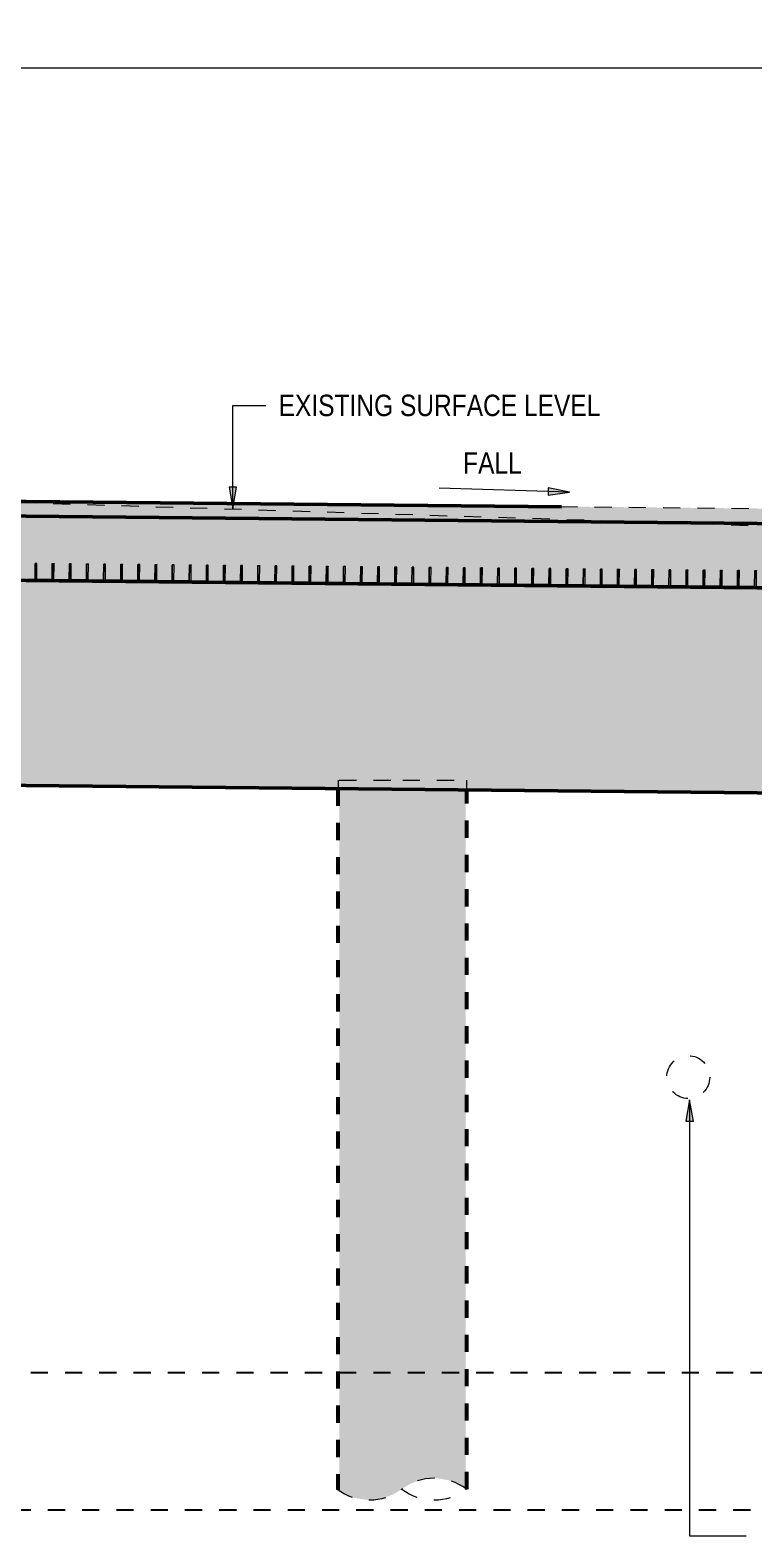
# Model space of a CAD drawing. Header units: metres. Extents: x -1693 to -1567, y 3 to 23.
# Drawn here: x -1621.91 to -1617.69, y 13.5 to 22.28 of the extents above; entities that cross this region are included whole.
import ezdxf

# ---------------------------------------------------------------- set-up
doc = ezdxf.new("R2010")
doc.units = ezdxf.units.M
doc.linetypes.add('Dash dot', pattern=[0.015875, 0.00635, -0.004763, 0, -0.004763])
doc.linetypes.add('JacobsDash', pattern=[0.0045, 0.003, -0.0015])
doc.layers.get('Defpoints').update_dxf_attribs({"color": 41})
for name, color, linetype, lineweight in [('BRIDGE-ABUTMENT-CONC', 7, 'Continuous', 50), ('D-BDGE', 7, 'Continuous', 13), ('D-BDGE-FLOOR', 7, 'Continuous', 50), ('D-BDGE-FLOOR-HID', 7, 'JacobsDash', 18), ('D-BDGE-FLOOR-PAT', 7, 'Continuous', 50), ('D-BDGE-FNDN-PILE-CONC', 7, 'Continuous', 50), ('D-BDGE-LINE', 7, 'Continuous', 9), ('D-ENHA-TEXT', 7, 'Continuous', 9), ('D-ENHA-TEXT-DIMS', 7, 'Continuous', 9)]:
    doc.layers.add(name, color=color, linetype=linetype, lineweight=lineweight)
for name, color, linetype, lineweight, true_color in [('BRIDGE-FRAMING-LINE-18-HID', 7, 'Continuous', 13, 0x8c8cc6), ('D-BDGE-FNDN', 7, 'Continuous', 13, 0x8c8cc6), ('D-BDGE-FNDN-LINES-18-HID', 7, 'Continuous', 13, 0x8c8cc6), ('D-BDGE-FRAMING', 7, 'Continuous', 13, 0x8c8cc6)]:
    doc.layers.add(name, color=color, linetype=linetype, lineweight=lineweight, true_color=true_color)
doc.styles.add('Arial Narrow', font='ARIALN.TTF', dxfattribs={"height": 0.125})
doc.dimstyles.new('Dimension_Standard_O__mm_', dxfattribs={"dimscale": 0.3048, "dimtxt": 0.127929, "dimasz": 0.410105, "dimexe": 0.393701, "dimexo": 0.246063, "dimgap": 0.246063, "dimtad": 1, "dimdec": 0, "dimlfac": 1000, "dimzin": 0, "dimdsep": 46, "dimtxsty": 'Arial Narrow', "dimsah": 1, "dimcen": 0.09, "dimaunit": 1, "dimadec": 4, "dimazin": 0, "dimtfac": 1, "dimtdec": 4, "dimtix": 1, "dimtmove": 0, "dimatfit": 3, "dimfxl": 1, "dimtvp": 1, "dimtfill": 1, "dimtolj": 1, "dimtzin": 0, "dimlwd": 18, "dimlwe": 18, "dimarcsym": 2})

# ---------------------------------------------------------------- blocks, each defined once
blk = doc.blocks.new('01_SFO_FRP_Pile_CastInPlace_CS - CAST-IN-PLACE PILE - 0750-V51-DRG-2871022 - SECTION 3')
at = {"layer": 'D-BDGE-FNDN', "linetype": 'JacobsDash', "lineweight": 18, "true_color": 0xe1e1e1}
blk.add_hatch(color=254, dxfattribs=at).paths.add_polyline_path([(-1663.3128, 13.7083), (-1663.256, 13.7189), (-1663.2021, 13.7398), (-1663.1476, 13.7735), (-1663.1476, 17.8533), (-1663.5176, 17.857), (-1663.5176, 13.7622), (-1663.4813, 13.7398), (-1663.4274, 13.7189), (-1663.3675, 13.7083), (-1663.3352, 13.7083)])
h = blk.add_hatch(color=254, dxfattribs=at)
edge = h.paths.add_edge_path()
edge.add_line((-1662.7797, 17.8496), (-1663.1476, 17.8533))
edge.add_line((-1663.1476, 17.8533), (-1663.1476, 13.7735))
edge.add_line((-1663.1476, 13.7735), (-1663.1038, 13.8006))
edge.add_line((-1663.1038, 13.8006), (-1663.0499, 13.8215))
edge.add_line((-1663.0499, 13.8215), (-1662.9931, 13.8321))
edge.add_line((-1662.9931, 13.8321), (-1662.9353, 13.8321))
edge.add_line((-1662.9353, 13.8321), (-1662.8785, 13.8215))
edge.add_line((-1662.8785, 13.8215), (-1662.8233, 13.7998))
edge.add_line((-1662.8233, 13.7998), (-1662.7893, 13.7788))
edge.add_line((-1662.7893, 13.7788), (-1662.7797, 13.7728))
at = {"layer": 'D-BDGE-FNDN-LINES-18-HID', "color": 252, "linetype": 'JacobsDash', "lineweight": 18, "true_color": 0x888888}
for p, q in [((-1663.5235, 17.9074), (-1663.5235, 17.8571)), ((-1663.5176, 17.9074), (-1663.1476, 17.9074)), ((-1663.1476, 17.9074), (-1662.7795, 17.9074)), ((-1662.7735, 17.8496), (-1662.7735, 17.9074))]:
    blk.add_line(p, q, dxfattribs=at)
at = {"layer": 'D-BDGE-FNDN-PILE-CONC', "color": 252, "linetype": 'JacobsDash', "true_color": 0x888888}
for p, q in [((-1663.5235, 17.8571), (-1663.5235, 13.7659)), ((-1662.7735, 13.7702), (-1662.7735, 17.8495))]:
    blk.add_line(p, q, dxfattribs=at)
blk = doc.blocks.new('07_STR_DPS_PermadecPanel - 07_STR_DPS_PermadecPanel-V79-DRG-2871022 - SECTION 3')
at = {"layer": 'BRIDGE-FRAMING-LINE-18-HID', "color": 7, "linetype": 'JacobsDash'}
for p, q in [((-1665.2936, 19.0782), (-1665.2926, 19.1712)), ((-1665.2926, 19.1712), (-1665.2826, 19.1711)), ((-1665.2926, 19.1712), (-1665.2921, 19.1705)), ((-1665.2826, 19.1711), (-1665.2821, 19.1704)), ((-1665.1936, 19.0772), (-1665.1926, 19.1702)), ((-1665.1926, 19.1702), (-1665.1826, 19.1701)), ((-1665.1926, 19.1702), (-1665.1921, 19.1695)), ((-1665.1826, 19.1701), (-1665.1821, 19.1694)), ((-1665.0936, 19.0762), (-1665.0926, 19.1692)), ((-1665.0926, 19.1692), (-1665.0826, 19.1691)), ((-1665.0926, 19.1692), (-1665.0921, 19.1685)), ((-1665.0826, 19.1691), (-1665.0821, 19.1684)), ((-1664.9936, 19.0752), (-1664.9927, 19.1682)), ((-1664.9927, 19.1682), (-1664.9827, 19.1681)), ((-1664.9927, 19.1682), (-1664.9921, 19.1675)), ((-1664.9827, 19.1681), (-1664.9821, 19.1674)), ((-1664.8936, 19.0742), (-1664.8927, 19.1672)), ((-1664.8927, 19.1672), (-1664.8827, 19.1671)), ((-1664.8927, 19.1672), (-1664.8921, 19.1665)), ((-1664.8827, 19.1671), (-1664.8821, 19.1664)), ((-1664.7936, 19.0732), (-1664.7927, 19.1662)), ((-1664.7927, 19.1662), (-1664.7827, 19.1661)), ((-1664.7927, 19.1662), (-1664.7921, 19.1655)), ((-1664.7827, 19.1661), (-1664.7821, 19.1654)), ((-1665.3386, 19.0726), (-1665.3386, 19.0786)), ((-1665.3386, 19.0786), (-1665.2936, 19.0782)), ((-1665.3386, 19.0786), (-1665.338, 19.078)), ((-1665.3381, 19.072), (-1665.3386, 19.0726)), ((-1665.2936, 19.0782), (-1665.293, 19.0775)), ((-1665.283, 19.0781), (-1665.1936, 19.0772)), ((-1665.1936, 19.0772), (-1665.1931, 19.0765)), ((-1665.183, 19.0771), (-1665.0936, 19.0762)), ((-1665.0936, 19.0762), (-1665.0931, 19.0755)), ((-1665.0831, 19.0761), (-1664.9936, 19.0752)), ((-1664.9936, 19.0752), (-1664.9931, 19.0745)), ((-1664.9831, 19.0751), (-1664.8936, 19.0742)), ((-1664.8936, 19.0742), (-1664.8931, 19.0735)), ((-1664.8831, 19.0741), (-1664.7936, 19.0732)), ((-1664.7936, 19.0732), (-1664.7931, 19.0725)), ((-1664.7831, 19.0731), (-1664.7386, 19.0726)), ((-1664.7386, 19.0726), (-1664.7381, 19.072))]:
    blk.add_line(p, q, dxfattribs=at)
at = {"layer": 'D-BDGE-FRAMING', "color": 7}
for p, q in [((-1665.2921, 19.1705), (-1665.293, 19.0775)), ((-1665.2821, 19.1704), (-1665.2921, 19.1705)), ((-1665.283, 19.0774), (-1665.2821, 19.1704)), ((-1665.1921, 19.1695), (-1665.1931, 19.0765)), ((-1665.1821, 19.1694), (-1665.1921, 19.1695)), ((-1665.1831, 19.0764), (-1665.1821, 19.1694)), ((-1665.0921, 19.1685), (-1665.0931, 19.0755)), ((-1665.0821, 19.1684), (-1665.0921, 19.1685)), ((-1665.0831, 19.0754), (-1665.0821, 19.1684)), ((-1664.9921, 19.1675), (-1664.9931, 19.0745)), ((-1664.9821, 19.1674), (-1664.9921, 19.1675)), ((-1664.9831, 19.0744), (-1664.9821, 19.1674)), ((-1664.8921, 19.1665), (-1664.8931, 19.0735)), ((-1664.8821, 19.1664), (-1664.8921, 19.1665)), ((-1664.8831, 19.0734), (-1664.8821, 19.1664)), ((-1664.7921, 19.1655), (-1664.7931, 19.0725)), ((-1664.7821, 19.1654), (-1664.7921, 19.1655)), ((-1664.7831, 19.0724), (-1664.7821, 19.1654)), ((-1665.338, 19.078), (-1665.3381, 19.072)), ((-1665.3381, 19.072), (-1664.7381, 19.066)), ((-1665.293, 19.0775), (-1665.338, 19.078)), ((-1665.1931, 19.0765), (-1665.283, 19.0774)), ((-1665.0931, 19.0755), (-1665.1831, 19.0764)), ((-1664.9931, 19.0745), (-1665.0831, 19.0754)), ((-1664.8931, 19.0735), (-1664.9831, 19.0744)), ((-1664.7931, 19.0725), (-1664.8831, 19.0734)), ((-1664.7381, 19.072), (-1664.7831, 19.0724)), ((-1664.7381, 19.066), (-1664.7381, 19.072))]:
    blk.add_line(p, q, dxfattribs=at)
blk = doc.blocks.new('07_STR_DPS_PermadecPanel - 07_STR_DPS_PermadecPanel-V80-DRG-2871022 - SECTION 3')
at = {"layer": 'BRIDGE-FRAMING-LINE-18-HID', "color": 7, "linetype": 'JacobsDash'}
for p, q in [((-1664.6936, 19.0722), (-1664.6927, 19.1652)), ((-1664.6927, 19.1652), (-1664.6827, 19.1651)), ((-1664.6927, 19.1652), (-1664.6921, 19.1645)), ((-1664.6827, 19.1651), (-1664.6821, 19.1644)), ((-1664.5936, 19.0712), (-1664.5927, 19.1642)), ((-1664.5927, 19.1642), (-1664.5827, 19.1641)), ((-1664.5927, 19.1642), (-1664.5922, 19.1635)), ((-1664.5827, 19.1641), (-1664.5822, 19.1634)), ((-1664.4936, 19.0702), (-1664.4927, 19.1632)), ((-1664.4927, 19.1632), (-1664.4827, 19.1631)), ((-1664.4927, 19.1632), (-1664.4922, 19.1625)), ((-1664.4827, 19.1631), (-1664.4822, 19.1624)), ((-1664.3936, 19.0692), (-1664.3927, 19.1622)), ((-1664.3927, 19.1622), (-1664.3827, 19.1621)), ((-1664.3927, 19.1622), (-1664.3922, 19.1615)), ((-1664.3827, 19.1621), (-1664.3822, 19.1614)), ((-1664.2936, 19.0682), (-1664.2927, 19.1612)), ((-1664.2927, 19.1612), (-1664.2827, 19.1611)), ((-1664.2927, 19.1612), (-1664.2922, 19.1605)), ((-1664.2827, 19.1611), (-1664.2822, 19.1604)), ((-1664.1936, 19.0672), (-1664.1927, 19.1602)), ((-1664.1927, 19.1602), (-1664.1827, 19.1601)), ((-1664.1927, 19.1602), (-1664.1922, 19.1595)), ((-1664.1827, 19.1601), (-1664.1822, 19.1594)), ((-1664.7387, 19.0666), (-1664.7386, 19.0726)), ((-1664.7381, 19.066), (-1664.7387, 19.0666)), ((-1664.7386, 19.0726), (-1664.6936, 19.0722)), ((-1664.7386, 19.0726), (-1664.7381, 19.072)), ((-1664.6936, 19.0722), (-1664.6931, 19.0715)), ((-1664.6831, 19.0721), (-1664.5936, 19.0712)), ((-1664.5936, 19.0712), (-1664.5931, 19.0705)), ((-1664.5831, 19.0711), (-1664.4936, 19.0702)), ((-1664.4936, 19.0702), (-1664.4931, 19.0695)), ((-1664.4831, 19.0701), (-1664.3936, 19.0692)), ((-1664.3936, 19.0692), (-1664.3931, 19.0685)), ((-1664.3831, 19.0691), (-1664.2936, 19.0682)), ((-1664.2936, 19.0682), (-1664.2931, 19.0675)), ((-1664.2831, 19.0681), (-1664.1936, 19.0672)), ((-1664.1936, 19.0672), (-1664.1931, 19.0665)), ((-1664.1831, 19.0671), (-1664.1386, 19.0666)), ((-1664.1386, 19.0666), (-1664.1381, 19.066))]:
    blk.add_line(p, q, dxfattribs=at)
at = {"layer": 'D-BDGE-FRAMING', "color": 7}
for p, q in [((-1664.6921, 19.1645), (-1664.6931, 19.0715)), ((-1664.6821, 19.1644), (-1664.6921, 19.1645)), ((-1664.6831, 19.0714), (-1664.6821, 19.1644)), ((-1664.5922, 19.1635), (-1664.5931, 19.0705)), ((-1664.5822, 19.1634), (-1664.5922, 19.1635)), ((-1664.5831, 19.0704), (-1664.5822, 19.1634)), ((-1664.4922, 19.1625), (-1664.4931, 19.0695)), ((-1664.4822, 19.1624), (-1664.4922, 19.1625)), ((-1664.4831, 19.0694), (-1664.4822, 19.1624)), ((-1664.3922, 19.1615), (-1664.3931, 19.0685)), ((-1664.3822, 19.1614), (-1664.3922, 19.1615)), ((-1664.3831, 19.0684), (-1664.3822, 19.1614)), ((-1664.2922, 19.1605), (-1664.2931, 19.0675)), ((-1664.2822, 19.1604), (-1664.2922, 19.1605)), ((-1664.2831, 19.0674), (-1664.2822, 19.1604)), ((-1664.1922, 19.1595), (-1664.1931, 19.0665)), ((-1664.1822, 19.1594), (-1664.1922, 19.1595)), ((-1664.1831, 19.0664), (-1664.1822, 19.1594)), ((-1664.6931, 19.0715), (-1664.7381, 19.072)), ((-1664.7381, 19.072), (-1664.7381, 19.066)), ((-1664.7381, 19.066), (-1664.1382, 19.06)), ((-1664.5931, 19.0705), (-1664.6831, 19.0714)), ((-1664.4931, 19.0695), (-1664.5831, 19.0704)), ((-1664.3931, 19.0685), (-1664.4831, 19.0694)), ((-1664.2931, 19.0675), (-1664.3831, 19.0684)), ((-1664.1931, 19.0665), (-1664.2831, 19.0674)), ((-1664.1381, 19.066), (-1664.1831, 19.0664)), ((-1664.1382, 19.06), (-1664.1381, 19.066))]:
    blk.add_line(p, q, dxfattribs=at)
blk = doc.blocks.new('07_STR_DPS_PermadecPanel - 07_STR_DPS_PermadecPanel-V81-DRG-2871022 - SECTION 3')
at = {"layer": 'BRIDGE-FRAMING-LINE-18-HID', "color": 7, "linetype": 'JacobsDash'}
for p, q in [((-1664.0936, 19.0662), (-1664.0927, 19.1592)), ((-1664.0927, 19.1592), (-1664.0827, 19.1591)), ((-1664.0927, 19.1592), (-1664.0922, 19.1585)), ((-1664.0827, 19.1591), (-1664.0822, 19.1584)), ((-1663.9936, 19.0652), (-1663.9927, 19.1582)), ((-1663.9927, 19.1582), (-1663.9827, 19.1581)), ((-1663.9927, 19.1582), (-1663.9922, 19.1575)), ((-1663.9827, 19.1581), (-1663.9822, 19.1574)), ((-1663.8936, 19.0642), (-1663.8927, 19.1572)), ((-1663.8927, 19.1572), (-1663.8827, 19.1571)), ((-1663.8927, 19.1572), (-1663.8922, 19.1565)), ((-1663.8827, 19.1571), (-1663.8822, 19.1564)), ((-1663.7936, 19.0632), (-1663.7927, 19.1562)), ((-1663.7927, 19.1562), (-1663.7827, 19.1561)), ((-1663.7927, 19.1562), (-1663.7922, 19.1555)), ((-1663.7827, 19.1561), (-1663.7822, 19.1554)), ((-1663.6937, 19.0622), (-1663.6927, 19.1552)), ((-1663.6927, 19.1552), (-1663.6827, 19.1551)), ((-1663.6927, 19.1552), (-1663.6922, 19.1545)), ((-1663.6827, 19.1551), (-1663.6822, 19.1544)), ((-1663.5937, 19.0612), (-1663.5927, 19.1542)), ((-1663.5927, 19.1542), (-1663.5827, 19.1541)), ((-1663.5927, 19.1542), (-1663.5922, 19.1535)), ((-1663.5827, 19.1541), (-1663.5822, 19.1534)), ((-1664.1387, 19.0606), (-1664.1386, 19.0666)), ((-1664.1386, 19.0666), (-1664.0936, 19.0662)), ((-1664.1386, 19.0666), (-1664.1381, 19.066)), ((-1664.0936, 19.0662), (-1664.0931, 19.0655)), ((-1664.0831, 19.0661), (-1663.9936, 19.0652)), ((-1663.9936, 19.0652), (-1663.9931, 19.0645)), ((-1663.9831, 19.0651), (-1663.8936, 19.0642)), ((-1664.1382, 19.06), (-1664.1387, 19.0606)), ((-1663.8936, 19.0642), (-1663.8931, 19.0635)), ((-1663.8831, 19.0641), (-1663.7936, 19.0632)), ((-1663.7936, 19.0632), (-1663.7931, 19.0625)), ((-1663.7831, 19.0631), (-1663.6937, 19.0622)), ((-1663.6937, 19.0622), (-1663.6931, 19.0615)), ((-1663.6831, 19.0621), (-1663.5937, 19.0612)), ((-1663.5937, 19.0612), (-1663.5931, 19.0606)), ((-1663.5831, 19.0611), (-1663.5387, 19.0607)), ((-1663.5387, 19.0607), (-1663.5381, 19.06))]:
    blk.add_line(p, q, dxfattribs=at)
at = {"layer": 'D-BDGE-FRAMING', "color": 7}
for p, q in [((-1664.0922, 19.1585), (-1664.0931, 19.0655)), ((-1664.0822, 19.1584), (-1664.0922, 19.1585)), ((-1664.0831, 19.0654), (-1664.0822, 19.1584)), ((-1663.9922, 19.1575), (-1663.9931, 19.0645)), ((-1663.9822, 19.1574), (-1663.9922, 19.1575)), ((-1663.9831, 19.0644), (-1663.9822, 19.1574)), ((-1663.8922, 19.1565), (-1663.8931, 19.0635)), ((-1663.8822, 19.1564), (-1663.8922, 19.1565)), ((-1663.8831, 19.0634), (-1663.8822, 19.1564)), ((-1663.7922, 19.1555), (-1663.7931, 19.0625)), ((-1663.7822, 19.1554), (-1663.7922, 19.1555)), ((-1663.7831, 19.0624), (-1663.7822, 19.1554)), ((-1663.6922, 19.1545), (-1663.6931, 19.0615)), ((-1663.6822, 19.1544), (-1663.6922, 19.1545)), ((-1663.6831, 19.0614), (-1663.6822, 19.1544)), ((-1663.5922, 19.1535), (-1663.5931, 19.0606)), ((-1663.5822, 19.1534), (-1663.5922, 19.1535)), ((-1663.5831, 19.0605), (-1663.5822, 19.1534)), ((-1664.1381, 19.066), (-1664.1382, 19.06)), ((-1664.0931, 19.0655), (-1664.1381, 19.066)), ((-1663.9931, 19.0645), (-1664.0831, 19.0654)), ((-1663.8931, 19.0635), (-1663.9831, 19.0644)), ((-1664.1382, 19.06), (-1663.5382, 19.054)), ((-1663.7931, 19.0625), (-1663.8831, 19.0634)), ((-1663.6931, 19.0615), (-1663.7831, 19.0624)), ((-1663.5931, 19.0606), (-1663.6831, 19.0614)), ((-1663.5381, 19.06), (-1663.5831, 19.0605)), ((-1663.5382, 19.054), (-1663.5381, 19.06))]:
    blk.add_line(p, q, dxfattribs=at)
blk = doc.blocks.new('07_STR_DPS_PermadecPanel - 07_STR_DPS_PermadecPanel-V82-DRG-2871022 - SECTION 3')
at = {"layer": 'BRIDGE-FRAMING-LINE-18-HID', "color": 7, "linetype": 'JacobsDash'}
for p, q in [((-1663.4937, 19.0602), (-1663.4927, 19.1532)), ((-1663.4927, 19.1532), (-1663.4827, 19.1531)), ((-1663.4927, 19.1532), (-1663.4922, 19.1525)), ((-1663.4827, 19.1531), (-1663.4822, 19.1524)), ((-1663.3937, 19.0592), (-1663.3927, 19.1522)), ((-1663.3927, 19.1522), (-1663.3827, 19.1521)), ((-1663.3927, 19.1522), (-1663.3922, 19.1515)), ((-1663.3827, 19.1521), (-1663.3822, 19.1514)), ((-1663.2937, 19.0582), (-1663.2927, 19.1512)), ((-1663.2927, 19.1512), (-1663.2827, 19.1511)), ((-1663.2927, 19.1512), (-1663.2922, 19.1505)), ((-1663.2827, 19.1511), (-1663.2822, 19.1504)), ((-1663.1937, 19.0572), (-1663.1927, 19.1502)), ((-1663.1927, 19.1502), (-1663.1827, 19.1501)), ((-1663.1927, 19.1502), (-1663.1922, 19.1495)), ((-1663.1827, 19.1501), (-1663.1822, 19.1494)), ((-1663.0937, 19.0562), (-1663.0928, 19.1492)), ((-1663.0928, 19.1492), (-1663.0828, 19.1491)), ((-1663.0928, 19.1492), (-1663.0922, 19.1485)), ((-1663.0828, 19.1491), (-1663.0822, 19.1484)), ((-1662.9937, 19.0552), (-1662.9928, 19.1482)), ((-1662.9928, 19.1482), (-1662.9828, 19.1481)), ((-1662.9928, 19.1482), (-1662.9922, 19.1475)), ((-1662.9828, 19.1481), (-1662.9822, 19.1474)), ((-1663.5387, 19.0547), (-1663.5387, 19.0607)), ((-1663.5387, 19.0607), (-1663.4937, 19.0602)), ((-1663.5387, 19.0607), (-1663.5381, 19.06)), ((-1663.5382, 19.054), (-1663.5387, 19.0547)), ((-1663.4937, 19.0602), (-1663.4931, 19.0596)), ((-1663.4831, 19.0601), (-1663.3937, 19.0592)), ((-1663.3937, 19.0592), (-1663.3931, 19.0586)), ((-1663.3831, 19.0591), (-1663.2937, 19.0582)), ((-1663.2937, 19.0582), (-1663.2931, 19.0576)), ((-1663.2831, 19.0581), (-1663.1937, 19.0572)), ((-1663.1937, 19.0572), (-1663.1931, 19.0566)), ((-1663.1831, 19.0571), (-1663.0937, 19.0562)), ((-1663.0937, 19.0562), (-1663.0932, 19.0556)), ((-1663.0831, 19.0561), (-1662.9937, 19.0552)), ((-1662.9937, 19.0552), (-1662.9932, 19.0546)), ((-1662.9831, 19.0551), (-1662.9387, 19.0547)), ((-1662.9387, 19.0547), (-1662.9382, 19.054))]:
    blk.add_line(p, q, dxfattribs=at)
at = {"layer": 'D-BDGE-FRAMING', "color": 7}
for p, q in [((-1663.4922, 19.1525), (-1663.4931, 19.0596)), ((-1663.4822, 19.1524), (-1663.4922, 19.1525)), ((-1663.4831, 19.0595), (-1663.4822, 19.1524)), ((-1663.3922, 19.1515), (-1663.3931, 19.0586)), ((-1663.3822, 19.1514), (-1663.3922, 19.1515)), ((-1663.3831, 19.0585), (-1663.3822, 19.1514)), ((-1663.2922, 19.1505), (-1663.2931, 19.0576)), ((-1663.2822, 19.1504), (-1663.2922, 19.1505)), ((-1663.2831, 19.0575), (-1663.2822, 19.1504)), ((-1663.1922, 19.1495), (-1663.1931, 19.0566)), ((-1663.1822, 19.1494), (-1663.1922, 19.1495)), ((-1663.1831, 19.0565), (-1663.1822, 19.1494)), ((-1663.0922, 19.1485), (-1663.0932, 19.0556)), ((-1663.0822, 19.1484), (-1663.0922, 19.1485)), ((-1663.0832, 19.0555), (-1663.0822, 19.1484)), ((-1662.9922, 19.1475), (-1662.9932, 19.0546)), ((-1662.9822, 19.1474), (-1662.9922, 19.1475)), ((-1662.9832, 19.0545), (-1662.9822, 19.1474)), ((-1663.5381, 19.06), (-1663.5382, 19.054)), ((-1663.5382, 19.054), (-1662.9382, 19.048)), ((-1663.4931, 19.0596), (-1663.5381, 19.06)), ((-1663.3931, 19.0586), (-1663.4831, 19.0595)), ((-1663.2931, 19.0576), (-1663.3831, 19.0585)), ((-1663.1931, 19.0566), (-1663.2831, 19.0575)), ((-1663.0932, 19.0556), (-1663.1831, 19.0565)), ((-1662.9932, 19.0546), (-1663.0832, 19.0555)), ((-1662.9382, 19.054), (-1662.9832, 19.0545)), ((-1662.9382, 19.048), (-1662.9382, 19.054))]:
    blk.add_line(p, q, dxfattribs=at)
blk = doc.blocks.new('07_STR_DPS_PermadecPanel - 07_STR_DPS_PermadecPanel-V83-DRG-2871022 - SECTION 3')
at = {"layer": 'BRIDGE-FRAMING-LINE-18-HID', "color": 7, "linetype": 'JacobsDash'}
for p, q in [((-1662.8937, 19.0542), (-1662.8928, 19.1472)), ((-1662.8928, 19.1472), (-1662.8828, 19.1471)), ((-1662.8928, 19.1472), (-1662.8922, 19.1466)), ((-1662.8828, 19.1471), (-1662.8822, 19.1465)), ((-1662.7937, 19.0532), (-1662.7928, 19.1462)), ((-1662.7928, 19.1462), (-1662.7828, 19.1461)), ((-1662.7928, 19.1462), (-1662.7922, 19.1456)), ((-1662.7828, 19.1461), (-1662.7822, 19.1455)), ((-1662.6937, 19.0522), (-1662.6928, 19.1452)), ((-1662.6928, 19.1452), (-1662.6828, 19.1451)), ((-1662.6928, 19.1452), (-1662.6922, 19.1446)), ((-1662.6828, 19.1451), (-1662.6822, 19.1445)), ((-1662.5937, 19.0512), (-1662.5928, 19.1442)), ((-1662.5928, 19.1442), (-1662.5828, 19.1441)), ((-1662.5928, 19.1442), (-1662.5922, 19.1436)), ((-1662.5828, 19.1441), (-1662.5822, 19.1435)), ((-1662.4937, 19.0502), (-1662.4928, 19.1432)), ((-1662.4928, 19.1432), (-1662.4828, 19.1431)), ((-1662.4928, 19.1432), (-1662.4922, 19.1426)), ((-1662.4828, 19.1431), (-1662.4823, 19.1425)), ((-1662.3937, 19.0492), (-1662.3928, 19.1422)), ((-1662.3928, 19.1422), (-1662.3828, 19.1421)), ((-1662.3928, 19.1422), (-1662.3923, 19.1416)), ((-1662.3828, 19.1421), (-1662.3823, 19.1415)), ((-1662.9388, 19.0487), (-1662.9387, 19.0547)), ((-1662.9382, 19.048), (-1662.9388, 19.0487)), ((-1662.9387, 19.0547), (-1662.8937, 19.0542)), ((-1662.9387, 19.0547), (-1662.9382, 19.054)), ((-1662.8937, 19.0542), (-1662.8932, 19.0536)), ((-1662.8832, 19.0541), (-1662.7937, 19.0532)), ((-1662.7937, 19.0532), (-1662.7932, 19.0526)), ((-1662.7832, 19.0531), (-1662.6937, 19.0522)), ((-1662.6937, 19.0522), (-1662.6932, 19.0516)), ((-1662.6832, 19.0521), (-1662.5937, 19.0512)), ((-1662.5937, 19.0512), (-1662.5932, 19.0506)), ((-1662.5832, 19.0511), (-1662.4937, 19.0502)), ((-1662.4937, 19.0502), (-1662.4932, 19.0496)), ((-1662.4832, 19.0501), (-1662.3937, 19.0492)), ((-1662.3937, 19.0492), (-1662.3932, 19.0486)), ((-1662.3832, 19.0491), (-1662.3387, 19.0487)), ((-1662.3387, 19.0487), (-1662.3382, 19.048))]:
    blk.add_line(p, q, dxfattribs=at)
at = {"layer": 'D-BDGE-FRAMING', "color": 7}
for p, q in [((-1662.8922, 19.1466), (-1662.8932, 19.0536)), ((-1662.8822, 19.1465), (-1662.8922, 19.1466)), ((-1662.8832, 19.0535), (-1662.8822, 19.1465)), ((-1662.7922, 19.1456), (-1662.7932, 19.0526)), ((-1662.7822, 19.1455), (-1662.7922, 19.1456)), ((-1662.7832, 19.0525), (-1662.7822, 19.1455)), ((-1662.6922, 19.1446), (-1662.6932, 19.0516)), ((-1662.6822, 19.1445), (-1662.6922, 19.1446)), ((-1662.6832, 19.0515), (-1662.6822, 19.1445)), ((-1662.5922, 19.1436), (-1662.5932, 19.0506)), ((-1662.5822, 19.1435), (-1662.5922, 19.1436)), ((-1662.5832, 19.0505), (-1662.5822, 19.1435)), ((-1662.4922, 19.1426), (-1662.4932, 19.0496)), ((-1662.4823, 19.1425), (-1662.4922, 19.1426)), ((-1662.4832, 19.0495), (-1662.4823, 19.1425)), ((-1662.3923, 19.1416), (-1662.3932, 19.0486)), ((-1662.3823, 19.1415), (-1662.3923, 19.1416)), ((-1662.3832, 19.0485), (-1662.3823, 19.1415)), ((-1662.8932, 19.0536), (-1662.9382, 19.054)), ((-1662.9382, 19.054), (-1662.9382, 19.048)), ((-1662.9382, 19.048), (-1662.3382, 19.042)), ((-1662.7932, 19.0526), (-1662.8832, 19.0535)), ((-1662.6932, 19.0516), (-1662.7832, 19.0525)), ((-1662.5932, 19.0506), (-1662.6832, 19.0515)), ((-1662.4932, 19.0496), (-1662.5832, 19.0505)), ((-1662.3932, 19.0486), (-1662.4832, 19.0495)), ((-1662.3382, 19.048), (-1662.3832, 19.0485)), ((-1662.3382, 19.042), (-1662.3382, 19.048))]:
    blk.add_line(p, q, dxfattribs=at)
blk = doc.blocks.new('07_STR_DPS_PermadecPanel - 07_STR_DPS_PermadecPanel-V84-DRG-2871022 - SECTION 3')
at = {"layer": 'BRIDGE-FRAMING-LINE-18-HID', "color": 7, "linetype": 'JacobsDash'}
for p, q in [((-1662.2937, 19.0482), (-1662.2928, 19.1412)), ((-1662.2928, 19.1412), (-1662.2828, 19.1411)), ((-1662.2928, 19.1412), (-1662.2923, 19.1406)), ((-1662.2828, 19.1411), (-1662.2823, 19.1405)), ((-1662.1937, 19.0472), (-1662.1928, 19.1402)), ((-1662.1928, 19.1402), (-1662.1828, 19.1401)), ((-1662.1928, 19.1402), (-1662.1923, 19.1396)), ((-1662.1828, 19.1401), (-1662.1823, 19.1395)), ((-1662.0937, 19.0462), (-1662.0928, 19.1392)), ((-1662.0928, 19.1392), (-1662.0828, 19.1391)), ((-1662.0928, 19.1392), (-1662.0923, 19.1386)), ((-1662.0828, 19.1391), (-1662.0823, 19.1385)), ((-1661.9937, 19.0452), (-1661.9928, 19.1382)), ((-1661.9928, 19.1382), (-1661.9828, 19.1381)), ((-1661.9928, 19.1382), (-1661.9923, 19.1376)), ((-1661.9828, 19.1381), (-1661.9823, 19.1375)), ((-1661.8937, 19.0442), (-1661.8928, 19.1372)), ((-1661.8928, 19.1372), (-1661.8828, 19.1371)), ((-1661.8928, 19.1372), (-1661.8923, 19.1366)), ((-1661.8828, 19.1371), (-1661.8823, 19.1365)), ((-1661.7938, 19.0432), (-1661.7928, 19.1362)), ((-1661.7928, 19.1362), (-1661.7828, 19.1361)), ((-1661.7928, 19.1362), (-1661.7923, 19.1356)), ((-1661.7828, 19.1361), (-1661.7823, 19.1355)), ((-1662.3388, 19.0427), (-1662.3387, 19.0487)), ((-1662.3382, 19.042), (-1662.3388, 19.0427)), ((-1662.3387, 19.0487), (-1662.2937, 19.0482)), ((-1662.3387, 19.0487), (-1662.3382, 19.048)), ((-1662.2937, 19.0482), (-1662.2932, 19.0476)), ((-1662.2832, 19.0481), (-1662.1937, 19.0472)), ((-1662.1937, 19.0472), (-1662.1932, 19.0466)), ((-1662.1832, 19.0471), (-1662.0937, 19.0462)), ((-1662.0937, 19.0462), (-1662.0932, 19.0456)), ((-1662.0832, 19.0461), (-1661.9937, 19.0452)), ((-1661.9937, 19.0452), (-1661.9932, 19.0446)), ((-1661.9832, 19.0451), (-1661.8937, 19.0442)), ((-1661.8937, 19.0442), (-1661.8932, 19.0436)), ((-1661.8832, 19.0441), (-1661.7938, 19.0432)), ((-1661.7938, 19.0432), (-1661.7932, 19.0426)), ((-1661.7832, 19.0431), (-1661.7388, 19.0427)), ((-1661.7388, 19.0427), (-1661.7382, 19.042))]:
    blk.add_line(p, q, dxfattribs=at)
at = {"layer": 'D-BDGE-FRAMING', "color": 7}
for p, q in [((-1662.2923, 19.1406), (-1662.2932, 19.0476)), ((-1662.2823, 19.1405), (-1662.2923, 19.1406)), ((-1662.2832, 19.0475), (-1662.2823, 19.1405)), ((-1662.1923, 19.1396), (-1662.1932, 19.0466)), ((-1662.1823, 19.1395), (-1662.1923, 19.1396)), ((-1662.1832, 19.0465), (-1662.1823, 19.1395)), ((-1662.0923, 19.1386), (-1662.0932, 19.0456)), ((-1662.0823, 19.1385), (-1662.0923, 19.1386)), ((-1662.0832, 19.0455), (-1662.0823, 19.1385)), ((-1661.9923, 19.1376), (-1661.9932, 19.0446)), ((-1661.9823, 19.1375), (-1661.9923, 19.1376)), ((-1661.9832, 19.0445), (-1661.9823, 19.1375)), ((-1661.8923, 19.1366), (-1661.8932, 19.0436)), ((-1661.8823, 19.1365), (-1661.8923, 19.1366)), ((-1661.8832, 19.0435), (-1661.8823, 19.1365)), ((-1661.7923, 19.1356), (-1661.7932, 19.0426)), ((-1661.7823, 19.1355), (-1661.7923, 19.1356)), ((-1661.7832, 19.0425), (-1661.7823, 19.1355)), ((-1662.2932, 19.0476), (-1662.3382, 19.048)), ((-1662.3382, 19.048), (-1662.3382, 19.042)), ((-1662.3382, 19.042), (-1661.7383, 19.036)), ((-1662.1932, 19.0466), (-1662.2832, 19.0475)), ((-1662.0932, 19.0456), (-1662.1832, 19.0465)), ((-1661.9932, 19.0446), (-1662.0832, 19.0455)), ((-1661.8932, 19.0436), (-1661.9832, 19.0445)), ((-1661.7932, 19.0426), (-1661.8832, 19.0435)), ((-1661.7382, 19.042), (-1661.7832, 19.0425)), ((-1661.7383, 19.036), (-1661.7382, 19.042))]:
    blk.add_line(p, q, dxfattribs=at)
blk = doc.blocks.new('07_STR_DPS_PermadecPanel - 07_STR_DPS_PermadecPanel-V85-DRG-2871022 - SECTION 3')
at = {"layer": 'BRIDGE-FRAMING-LINE-18-HID', "color": 7, "linetype": 'JacobsDash'}
for p, q in [((-1661.6938, 19.0422), (-1661.6928, 19.1352)), ((-1661.6928, 19.1352), (-1661.6828, 19.1351)), ((-1661.6928, 19.1352), (-1661.6923, 19.1346)), ((-1661.6828, 19.1351), (-1661.6823, 19.1345)), ((-1661.5938, 19.0412), (-1661.5928, 19.1342)), ((-1661.5928, 19.1342), (-1661.5828, 19.1341)), ((-1661.5928, 19.1342), (-1661.5923, 19.1336)), ((-1661.5828, 19.1341), (-1661.5823, 19.1335)), ((-1661.4938, 19.0402), (-1661.4928, 19.1332)), ((-1661.4928, 19.1332), (-1661.4828, 19.1331)), ((-1661.4928, 19.1332), (-1661.4923, 19.1326)), ((-1661.4828, 19.1331), (-1661.4823, 19.1325)), ((-1661.3938, 19.0392), (-1661.3928, 19.1322)), ((-1661.3928, 19.1322), (-1661.3828, 19.1321)), ((-1661.3928, 19.1322), (-1661.3923, 19.1316)), ((-1661.3828, 19.1321), (-1661.3823, 19.1315)), ((-1661.2938, 19.0382), (-1661.2928, 19.1312)), ((-1661.2928, 19.1312), (-1661.2829, 19.1311)), ((-1661.2928, 19.1312), (-1661.2923, 19.1306)), ((-1661.2829, 19.1311), (-1661.2823, 19.1305)), ((-1661.1938, 19.0372), (-1661.1929, 19.1302)), ((-1661.1929, 19.1302), (-1661.1829, 19.1301)), ((-1661.1929, 19.1302), (-1661.1923, 19.1296)), ((-1661.1829, 19.1301), (-1661.1823, 19.1295)), ((-1661.7388, 19.0367), (-1661.7388, 19.0427)), ((-1661.7388, 19.0427), (-1661.6938, 19.0422)), ((-1661.7388, 19.0427), (-1661.7382, 19.042)), ((-1661.7383, 19.036), (-1661.7388, 19.0367)), ((-1661.6938, 19.0422), (-1661.6932, 19.0416)), ((-1661.6832, 19.0421), (-1661.5938, 19.0412)), ((-1661.5938, 19.0412), (-1661.5932, 19.0406)), ((-1661.5832, 19.0411), (-1661.4938, 19.0402)), ((-1661.4938, 19.0402), (-1661.4932, 19.0396)), ((-1661.4832, 19.0401), (-1661.3938, 19.0392)), ((-1661.3938, 19.0392), (-1661.3932, 19.0386)), ((-1661.3832, 19.0391), (-1661.2938, 19.0382)), ((-1661.2938, 19.0382), (-1661.2932, 19.0376)), ((-1661.2832, 19.0381), (-1661.1938, 19.0372)), ((-1661.1938, 19.0372), (-1661.1932, 19.0366)), ((-1661.1832, 19.0371), (-1661.1388, 19.0367)), ((-1661.1388, 19.0367), (-1661.1382, 19.036))]:
    blk.add_line(p, q, dxfattribs=at)
at = {"layer": 'D-BDGE-FRAMING', "color": 7}
for p, q in [((-1661.6923, 19.1346), (-1661.6932, 19.0416)), ((-1661.6823, 19.1345), (-1661.6923, 19.1346)), ((-1661.6832, 19.0415), (-1661.6823, 19.1345)), ((-1661.5923, 19.1336), (-1661.5932, 19.0406)), ((-1661.5823, 19.1335), (-1661.5923, 19.1336)), ((-1661.5832, 19.0405), (-1661.5823, 19.1335)), ((-1661.4923, 19.1326), (-1661.4932, 19.0396)), ((-1661.4823, 19.1325), (-1661.4923, 19.1326)), ((-1661.4832, 19.0395), (-1661.4823, 19.1325)), ((-1661.3923, 19.1316), (-1661.3932, 19.0386)), ((-1661.3823, 19.1315), (-1661.3923, 19.1316)), ((-1661.3832, 19.0385), (-1661.3823, 19.1315)), ((-1661.2923, 19.1306), (-1661.2932, 19.0376)), ((-1661.2823, 19.1305), (-1661.2923, 19.1306)), ((-1661.2832, 19.0375), (-1661.2823, 19.1305)), ((-1661.1923, 19.1296), (-1661.1932, 19.0366)), ((-1661.1823, 19.1295), (-1661.1923, 19.1296)), ((-1661.1832, 19.0365), (-1661.1823, 19.1295)), ((-1661.7382, 19.042), (-1661.7383, 19.036)), ((-1661.7383, 19.036), (-1661.1383, 19.03)), ((-1661.6932, 19.0416), (-1661.7382, 19.042)), ((-1661.5932, 19.0406), (-1661.6832, 19.0415)), ((-1661.4932, 19.0396), (-1661.5832, 19.0405)), ((-1661.3932, 19.0386), (-1661.4832, 19.0395)), ((-1661.2932, 19.0376), (-1661.3832, 19.0385)), ((-1661.1932, 19.0366), (-1661.2832, 19.0375)), ((-1661.1382, 19.036), (-1661.1832, 19.0365)), ((-1661.1383, 19.03), (-1661.1382, 19.036))]:
    blk.add_line(p, q, dxfattribs=at)
blk = doc.blocks.new('07_STR_DPS_PermadecPanel - 07_STR_DPS_PermadecPanel-V86-DRG-2871022 - SECTION 3')
at = {"layer": 'BRIDGE-FRAMING-LINE-18-HID', "color": 7, "linetype": 'JacobsDash'}
for p, q in [((-1661.0938, 19.0362), (-1661.0929, 19.1292)), ((-1661.0929, 19.1292), (-1661.0829, 19.1291)), ((-1661.0929, 19.1292), (-1661.0923, 19.1286)), ((-1661.0829, 19.1291), (-1661.0823, 19.1285)), ((-1660.9938, 19.0352), (-1660.9929, 19.1282)), ((-1660.9929, 19.1282), (-1660.9829, 19.1281)), ((-1660.9929, 19.1282), (-1660.9923, 19.1276)), ((-1660.9829, 19.1281), (-1660.9823, 19.1275)), ((-1660.8938, 19.0342), (-1660.8929, 19.1272)), ((-1660.8929, 19.1272), (-1660.8829, 19.1271)), ((-1660.8929, 19.1272), (-1660.8923, 19.1266)), ((-1660.8829, 19.1271), (-1660.8823, 19.1265)), ((-1660.7938, 19.0332), (-1660.7929, 19.1262)), ((-1660.7929, 19.1262), (-1660.7829, 19.1261)), ((-1660.7929, 19.1262), (-1660.7923, 19.1256)), ((-1660.7829, 19.1261), (-1660.7823, 19.1255)), ((-1660.6938, 19.0322), (-1660.6929, 19.1252)), ((-1660.6929, 19.1252), (-1660.6829, 19.1251)), ((-1660.6929, 19.1252), (-1660.6923, 19.1246)), ((-1660.6829, 19.1251), (-1660.6823, 19.1245)), ((-1660.5938, 19.0312), (-1660.5929, 19.1242)), ((-1660.5929, 19.1242), (-1660.5829, 19.1241)), ((-1660.5929, 19.1242), (-1660.5923, 19.1236)), ((-1660.5829, 19.1241), (-1660.5823, 19.1235)), ((-1661.1388, 19.0307), (-1661.1388, 19.0367)), ((-1661.1388, 19.0367), (-1661.0938, 19.0362)), ((-1661.1388, 19.0367), (-1661.1382, 19.036)), ((-1661.1383, 19.03), (-1661.1388, 19.0307)), ((-1661.0938, 19.0362), (-1661.0932, 19.0356)), ((-1661.0832, 19.0361), (-1660.9938, 19.0352)), ((-1660.9938, 19.0352), (-1660.9932, 19.0346)), ((-1660.9832, 19.0351), (-1660.8938, 19.0342)), ((-1660.8938, 19.0342), (-1660.8933, 19.0336)), ((-1660.8832, 19.0341), (-1660.7938, 19.0332)), ((-1660.7938, 19.0332), (-1660.7933, 19.0326)), ((-1660.7833, 19.0331), (-1660.6938, 19.0322)), ((-1660.6938, 19.0322), (-1660.6933, 19.0316)), ((-1660.6833, 19.0321), (-1660.5938, 19.0312)), ((-1660.5938, 19.0312), (-1660.5933, 19.0306)), ((-1660.5833, 19.0311), (-1660.5388, 19.0307)), ((-1660.5388, 19.0307), (-1660.5383, 19.03))]:
    blk.add_line(p, q, dxfattribs=at)
at = {"layer": 'D-BDGE-FRAMING', "color": 7}
for p, q in [((-1661.0923, 19.1286), (-1661.0932, 19.0356)), ((-1661.0823, 19.1285), (-1661.0923, 19.1286)), ((-1661.0832, 19.0355), (-1661.0823, 19.1285)), ((-1660.9923, 19.1276), (-1660.9932, 19.0346)), ((-1660.9823, 19.1275), (-1660.9923, 19.1276)), ((-1660.9832, 19.0345), (-1660.9823, 19.1275)), ((-1660.8923, 19.1266), (-1660.8933, 19.0336)), ((-1660.8823, 19.1265), (-1660.8923, 19.1266)), ((-1660.8833, 19.0335), (-1660.8823, 19.1265)), ((-1660.7923, 19.1256), (-1660.7933, 19.0326)), ((-1660.7823, 19.1255), (-1660.7923, 19.1256)), ((-1660.7833, 19.0325), (-1660.7823, 19.1255)), ((-1660.6923, 19.1246), (-1660.6933, 19.0316)), ((-1660.6823, 19.1245), (-1660.6923, 19.1246)), ((-1660.6833, 19.0315), (-1660.6823, 19.1245)), ((-1660.5923, 19.1236), (-1660.5933, 19.0306)), ((-1660.5823, 19.1235), (-1660.5923, 19.1236)), ((-1660.5833, 19.0305), (-1660.5823, 19.1235)), ((-1661.1382, 19.036), (-1661.1383, 19.03)), ((-1661.1383, 19.03), (-1660.5383, 19.024)), ((-1661.0932, 19.0356), (-1661.1382, 19.036)), ((-1660.9932, 19.0346), (-1661.0832, 19.0355)), ((-1660.8933, 19.0336), (-1660.9832, 19.0345)), ((-1660.7933, 19.0326), (-1660.8833, 19.0335)), ((-1660.6933, 19.0316), (-1660.7833, 19.0325)), ((-1660.5933, 19.0306), (-1660.6833, 19.0315)), ((-1660.5383, 19.03), (-1660.5833, 19.0305)), ((-1660.5383, 19.024), (-1660.5383, 19.03))]:
    blk.add_line(p, q, dxfattribs=at)
blk = doc.blocks.new('CS_DET_Pile-Column_BreakLine - Tubular BreakLine-5609880-DRG-2871022 - SECTION 3')
at = {"layer": 'D-BDGE-LINE', "color": 8, "linetype": 'JacobsDash', "lineweight": 18, "true_color": 0x808080}
for centre, start, end in [((-1662.9642, 13.5201), 52.95733, 127.04267), ((-1663.3417, 14.0203), 232.95733, 307.04267), ((-1662.9642, 14.0203), 232.95733, 307.04267)]:
    blk.add_arc(centre, 0.3133, start, end, dxfattribs=at)
blk = doc.blocks.new('DIMBLOCK23-DRG-2871022 - SECTION 3')
at = {"layer": 'D-ENHA-TEXT-DIMS', "color": 0, "lineweight": 18, "transparency": 16777216}
for p, q in [((-1634.5328, 21.1063), (-1634.5328, 22.1818)), ((-1612.1431, 21.1105), (-1612.1431, 22.1818)), ((-1634.4078, 22.0618), (-1612.2681, 22.0618))]:
    blk.add_line(p, q, dxfattribs=at)
at = {"layer": 'D-ENHA-TEXT-DIMS', "color": 0, "transparency": 16777216}
for points in [[(-1634.4078, 22.0826), (-1634.4078, 22.041), (-1634.5328, 22.0618)], [(-1612.2681, 22.0826), (-1612.2681, 22.041), (-1612.1431, 22.0618)]]:
    blk.add_solid(points, dxfattribs=at)
at = {"layer": 'Defpoints', "color": 0, "transparency": 16777216}
for p in [(-1612.1431, 22.0618), (-1634.5328, 21.0313), (-1612.1431, 21.0355)]:
    blk.add_point(p, dxfattribs=at)
at = {"layer": 'D-ENHA-TEXT-DIMS', "color": 0, "lineweight": 18, "transparency": 16777216, "char_height": 0.125, "width": 2.402626, "attachment_point": 5, "style": 'Arial Narrow', "bg_fill": 3, "box_fill_scale": 1.1, "bg_fill_color": 256, "bg_fill_true_color": 13158600, "bg_fill_transparency": 0}
for s, insert in [('\\A1;22390', (-1623.3379, 22.2006)), ('\\A1;CONSTRUCTION IN STAGE B', (-1623.3379, 21.9221))]:
    blk.add_mtext(s, dxfattribs=dict(at, insert=insert))

msp = doc.modelspace()

# ---------------------------------------------------------------- hatches: boundary and pattern name
at = {"layer": 'BRIDGE-ABUTMENT-CONC', "true_color": 0xc0c0c0}
msp.add_hatch(color=9, dxfattribs=at).paths.add_polyline_path([(-1612.1431, 17.777), (-1612.143, 18.9733), (-1620.753, 19.0598), (-1624.078, 19.0932), (-1624.078, 17.8969), (-1616.1381, 17.8171), (-1616.1381, 17.8178), (-1615.9058, 18.0455), (-1615.0057, 18.0365), (-1614.778, 17.8035), (-1612.3435, 17.779)])
at = {"layer": 'D-BDGE-FLOOR-PAT', "true_color": 0xc0c0c0}
h = msp.add_hatch(color=9, dxfattribs=at)
h.paths.add_polyline_path([(-1634.5328, 19.3642), (-1634.5327, 19.3642), (-1630.7358, 19.402), (-1630.7358, 19.487), (-1634.5328, 19.4492), (-1634.5328, 19.3642)])
h.paths.add_polyline_path([(-1614.9184, 19.3773), (-1614.9184, 19.4623), (-1624.0742, 19.5532), (-1630.2965, 19.4914), (-1630.2965, 19.4064), (-1624.07, 19.4682), (-1617.5763, 19.4037), (-1615.1074, 19.3792)])
h = msp.add_hatch(color=9, dxfattribs=at)
h.paths.add_polyline_path([(-1614.9184, 19.4623), (-1614.9199, 19.4642), (-1622.6049, 19.5406), (-1622.7896, 19.5406), (-1614.9184, 19.4623)])
h.paths.add_polyline_path([(-1622.7922, 19.5406), (-1622.6049, 19.5406), (-1623.4565, 19.5491), (-1622.7922, 19.5406)])
h = msp.add_hatch(color=9, dxfattribs=at)
h.paths.add_polyline_path([(-1612.1426, 18.9733), (-1612.143, 19.3483), (-1612.1538, 19.3483), (-1612.1538, 19.3159), (-1612.5309, 19.3159), (-1612.5309, 19.3522), (-1620.6624, 19.4339), (-1624.0742, 19.4682), (-1634.5328, 19.3642), (-1634.5328, 18.9892), (-1624.0471, 19.093), (-1612.143, 18.9733)])
h.paths.add_polyline_path([(-1612.8383, 19.1373), (-1612.8522, 19.138), (-1612.8655, 19.1419), (-1612.8774, 19.1489), (-1612.8874, 19.1586), (-1612.8947, 19.1704), (-1612.899, 19.1835), (-1612.9, 19.1974), (-1612.8977, 19.211), (-1612.8922, 19.2237), (-1612.8838, 19.2348), (-1612.873, 19.2435), (-1612.8604, 19.2493), (-1612.8468, 19.252), (-1612.833, 19.2514), (-1612.8197, 19.2474), (-1612.8077, 19.2404), (-1612.7978, 19.2307), (-1612.7905, 19.219), (-1612.7862, 19.2058), (-1612.7851, 19.192), (-1612.7875, 19.1783), (-1612.793, 19.1656), (-1612.8014, 19.1546), (-1612.8122, 19.1459), (-1612.8247, 19.14), (-1612.835, 19.138)])
h.paths.add_polyline_path([(-1613.0033, 19.1389), (-1613.0172, 19.1395), (-1613.0305, 19.1435), (-1613.0424, 19.1505), (-1613.0524, 19.1602), (-1613.0604, 19.174), (-1613.064, 19.1851), (-1613.065, 19.1989), (-1613.0627, 19.2126), (-1613.0572, 19.2253), (-1613.0488, 19.2363), (-1613.038, 19.245), (-1613.0243, 19.2511), (-1613.0118, 19.2536), (-1612.998, 19.2529), (-1612.9847, 19.249), (-1612.9727, 19.242), (-1612.9628, 19.2323), (-1612.9555, 19.2205), (-1612.9512, 19.2074), (-1612.9501, 19.1935), (-1612.9525, 19.1799), (-1612.958, 19.1672), (-1612.9664, 19.1561), (-1612.9772, 19.1474), (-1612.9897, 19.1416), (-1613, 19.1395)])
h.paths.add_polyline_path([(-1613.1683, 19.1405), (-1613.1822, 19.1411), (-1613.1955, 19.145), (-1613.2074, 19.1521), (-1613.2174, 19.1617), (-1613.2249, 19.174), (-1613.229, 19.1867), (-1613.23, 19.2005), (-1613.2277, 19.2142), (-1613.2222, 19.2269), (-1613.2138, 19.2379), (-1613.203, 19.2466), (-1613.1904, 19.2525), (-1613.1768, 19.2551), (-1613.163, 19.2545), (-1613.1497, 19.2505), (-1613.1377, 19.2435), (-1613.1278, 19.2339), (-1613.1205, 19.2221), (-1613.1162, 19.2089), (-1613.1151, 19.1951), (-1613.1175, 19.1814), (-1613.123, 19.1687), (-1613.1314, 19.1577), (-1613.1422, 19.149), (-1613.1547, 19.1431)])
h.paths.add_polyline_path([(-1613.4983, 19.1405), (-1613.5122, 19.1411), (-1613.5255, 19.145), (-1613.5374, 19.1521), (-1613.5474, 19.1617), (-1613.5549, 19.174), (-1613.559, 19.1867), (-1613.56, 19.2005), (-1613.5577, 19.2142), (-1613.5522, 19.2269), (-1613.5438, 19.2379), (-1613.533, 19.2466), (-1613.5204, 19.2525), (-1613.5068, 19.2551), (-1613.493, 19.2545), (-1613.4797, 19.2505), (-1613.4677, 19.2435), (-1613.4578, 19.2339), (-1613.4505, 19.2221), (-1613.4462, 19.2089), (-1613.4451, 19.1951), (-1613.4475, 19.1814), (-1613.453, 19.1687), (-1613.4614, 19.1577), (-1613.4722, 19.149), (-1613.4847, 19.1431), (-1613.495, 19.1411)])
h.paths.add_polyline_path([(-1613.6633, 19.142), (-1613.6772, 19.1427), (-1613.6905, 19.1466), (-1613.7024, 19.1536), (-1613.7124, 19.1633), (-1613.7197, 19.1751), (-1613.724, 19.1882), (-1613.725, 19.2021), (-1613.7227, 19.2157), (-1613.7172, 19.2284), (-1613.7088, 19.2395), (-1613.698, 19.2482), (-1613.6854, 19.254), (-1613.6718, 19.2567), (-1613.658, 19.2561), (-1613.6447, 19.2521), (-1613.6327, 19.2451), (-1613.6228, 19.2354), (-1613.6155, 19.2237), (-1613.6112, 19.2105), (-1613.6101, 19.1967), (-1613.6125, 19.183), (-1613.618, 19.1703), (-1613.6264, 19.1593), (-1613.6372, 19.1506), (-1613.6497, 19.1447), (-1613.66, 19.1427)])
h.paths.add_polyline_path([(-1613.3333, 19.142), (-1613.3488, 19.1431), (-1613.3605, 19.1466), (-1613.3724, 19.1536), (-1613.3824, 19.1633), (-1613.3897, 19.1751), (-1613.394, 19.1882), (-1613.395, 19.2021), (-1613.3927, 19.2157), (-1613.3872, 19.2284), (-1613.3788, 19.2395), (-1613.368, 19.2482), (-1613.3554, 19.254), (-1613.3418, 19.2567), (-1613.328, 19.2561), (-1613.3147, 19.2521), (-1613.3027, 19.2451), (-1613.2928, 19.2354), (-1613.2855, 19.2237), (-1613.2812, 19.2105), (-1613.2801, 19.1967), (-1613.2825, 19.183), (-1613.288, 19.1703), (-1613.2964, 19.1593), (-1613.3072, 19.1506), (-1613.3197, 19.1447), (-1613.3329, 19.1421)])
msp.add_hatch(color=9, dxfattribs=at).paths.add_polyline_path([(-1613.6629, 19.3638), (-1614.4934, 19.3721), (-1614.4941, 19.3731), (-1621.8968, 19.4463), (-1613.6718, 19.3639)])
at = {"layer": 'D-ENHA-TEXT'}
for points in [[(-1620.7296, 19.4915), (-1620.7075, 19.6165), (-1620.7516, 19.6165)], [(-1618.764, 19.5867), (-1618.8882, 19.6125), (-1618.8896, 19.5684)], [(-1618.0632, 16.041), (-1618.0852, 15.916), (-1618.0411, 15.916)]]:
    msp.add_hatch(color=256, dxfattribs=at).paths.add_polyline_path(points)

# ---------------------------------------------------------------- linework, layer by layer
at = {"layer": 'BRIDGE-ABUTMENT-CONC'}
msp.add_line((-1616.1381, 17.8171), (-1624.0779, 17.8969), dxfattribs=at)
at = {"layer": 'D-BDGE', "color": 8, "linetype": 'JacobsDash', "lineweight": 18, "true_color": 0x808080}
for p, q in [((-1622.7777, 19.5515), (-1618.4212, 19.417)), ((-1618.4212, 19.417), (-1615.7909, 19.3243))]:
    msp.add_line(p, q, dxfattribs=at)
at = {"layer": 'D-BDGE', "lineweight": 50}
msp.add_line((-1613.8407, 19.3652), (-1624.0726, 19.4682), dxfattribs=at)
at = {"layer": 'D-BDGE', "lineweight": 9}
for p, q in [((-1624.0813, 19.0996), (-1611.7321, 18.9767)), ((-1624.0813, 19.0936), (-1611.7321, 18.9707))]:
    msp.add_line(p, q, dxfattribs=at)
at = {"layer": 'D-BDGE', "color": 8, "linetype": 'JacobsDash', "lineweight": 50, "true_color": 0x808080}
for p, q in [((-1620.1165, 17.8571), (-1620.1165, 13.7669)), ((-1619.366, 13.7702), (-1619.366, 17.8496))]:
    msp.add_line(p, q, dxfattribs=at)
at = {"layer": 'D-BDGE', "color": 17, "linetype": 'Dash dot', "lineweight": 25, "true_color": 0x804040}
msp.add_line((-1647.5087, 14.45), (-1611.0087, 14.45), dxfattribs=at)
at = {"layer": 'D-BDGE', "color": 53, "linetype": 'Dash dot', "lineweight": 25, "true_color": 0xc8c33c}
msp.add_line((-1647.4087, 13.65), (-1611.0087, 13.65), dxfattribs=at)
at = {"layer": 'D-BDGE', "color": 164, "linetype": 'JacobsDash', "lineweight": 9, "true_color": 0x002699}
msp.add_circle((-1618.071, 16.1742), 0.125, dxfattribs=at)
at = {"layer": 'D-BDGE-FLOOR'}
for p, q in [((-1618.8108, 19.501), (-1622.7922, 19.5406)), ((-1622.7922, 19.4556), (-1614.9184, 19.3773)), ((-1624.0726, 19.0932), (-1613.8407, 18.9902))]:
    msp.add_line(p, q, dxfattribs=at)
at = {"layer": 'D-BDGE-FLOOR-HID'}
msp.add_line((-1614.9184, 19.4623), (-1618.8107, 19.501), dxfattribs=at)
at = {"layer": 'D-ENHA-TEXT'}
for p, q in [((-1620.7296, 20.0931), (-1620.537, 20.0931)), ((-1620.7296, 19.4915), (-1620.7296, 20.0931)), ((-1620.7075, 19.6165), (-1620.7516, 19.6165)), ((-1620.7516, 19.6165), (-1620.7296, 19.4915)), ((-1620.7296, 19.4915), (-1620.7075, 19.6165)), ((-1619.5246, 19.6097), (-1619.5249, 19.6097)), ((-1618.764, 19.5867), (-1619.5246, 19.6097)), ((-1618.8882, 19.6125), (-1618.8896, 19.5684)), ((-1618.764, 19.5867), (-1618.8882, 19.6125)), ((-1618.8896, 19.5684), (-1618.764, 19.5867)), ((-1618.0632, 16.041), (-1618.0852, 15.916)), ((-1618.0411, 15.916), (-1618.0632, 16.041)), ((-1618.0632, 16.041), (-1618.0632, 13.4972)), ((-1618.0852, 15.916), (-1618.0411, 15.916)), ((-1618.0632, 13.4972), (-1617.7342, 13.4972))]:
    msp.add_line(p, q, dxfattribs=at)

# ---------------------------------------------------------------- block references
at = {"layer": 'BRIDGE-FRAMING-LINE-18-HID', "color": 7, "linetype": 'JacobsDash'}
for name in ['07_STR_DPS_PermadecPanel - 07_STR_DPS_PermadecPanel-V79-DRG-2871022 - SECTION 3', '07_STR_DPS_PermadecPanel - 07_STR_DPS_PermadecPanel-V80-DRG-2871022 - SECTION 3', '07_STR_DPS_PermadecPanel - 07_STR_DPS_PermadecPanel-V81-DRG-2871022 - SECTION 3', '07_STR_DPS_PermadecPanel - 07_STR_DPS_PermadecPanel-V82-DRG-2871022 - SECTION 3', '07_STR_DPS_PermadecPanel - 07_STR_DPS_PermadecPanel-V83-DRG-2871022 - SECTION 3', '07_STR_DPS_PermadecPanel - 07_STR_DPS_PermadecPanel-V84-DRG-2871022 - SECTION 3', '07_STR_DPS_PermadecPanel - 07_STR_DPS_PermadecPanel-V85-DRG-2871022 - SECTION 3', '07_STR_DPS_PermadecPanel - 07_STR_DPS_PermadecPanel-V86-DRG-2871022 - SECTION 3']:
    msp.add_blockref(name, (43.4095, 0), dxfattribs=at)
at = {"layer": 'D-BDGE-FNDN-LINES-18-HID', "color": 252, "linetype": 'JacobsDash', "lineweight": 18, "true_color": 0x888888}
msp.add_blockref('01_SFO_FRP_Pile_CastInPlace_CS - CAST-IN-PLACE PILE - 0750-V51-DRG-2871022 - SECTION 3', (43.4095, 0), dxfattribs=at)
at = {"layer": 'D-BDGE-LINE', "color": 8, "linetype": 'JacobsDash', "true_color": 0x808080}
msp.add_blockref('CS_DET_Pile-Column_BreakLine - Tubular BreakLine-5609880-DRG-2871022 - SECTION 3', (43.4095, 0), dxfattribs=at)

# ---------------------------------------------------------------- texts
at = {"layer": 'D-ENHA-TEXT', "insert": (-1620.462, 20.1556), "char_height": 0.125, "attachment_point": 1, "style": 'Arial Narrow', "bg_fill": 3, "box_fill_scale": 1, "bg_fill_color": 256, "bg_fill_true_color": 13158600, "bg_fill_transparency": 0}
msp.add_mtext('EXISTING SURFACE LEVEL', dxfattribs=at)
at = {"layer": 'D-ENHA-TEXT', "insert": (-1619.3854, 19.8196), "char_height": 0.125, "attachment_point": 1, "style": 'Arial Narrow', "bg_fill": 3, "box_fill_scale": 1, "bg_fill_color": 256, "bg_fill_transparency": 0}
msp.add_mtext('FALL', dxfattribs=at)

# ---------------------------------------------------------------- dimensions: what is measured, and where the dimension line sits
at = {"layer": 'D-ENHA-TEXT-DIMS', "lineweight": 18}
dim = msp.add_linear_dim(base=(-1612.1431, 22.0618), p1=(-1634.5328, 21.0313), p2=(-1612.1431, 21.0355), text='<>\\XCONSTRUCTION IN STAGE B', dimstyle='Dimension_Standard_O__mm_', override={"dimpost": '<>', "dimfxl": 22.389689}, dxfattribs=at)
dim.commit()
dim.dimension.update_dxf_attribs({"geometry": 'DIMBLOCK23-DRG-2871022 - SECTION 3', "text_midpoint": (-1623.3379, 22.0618)})

doc.saveas('drawing.dxf')
